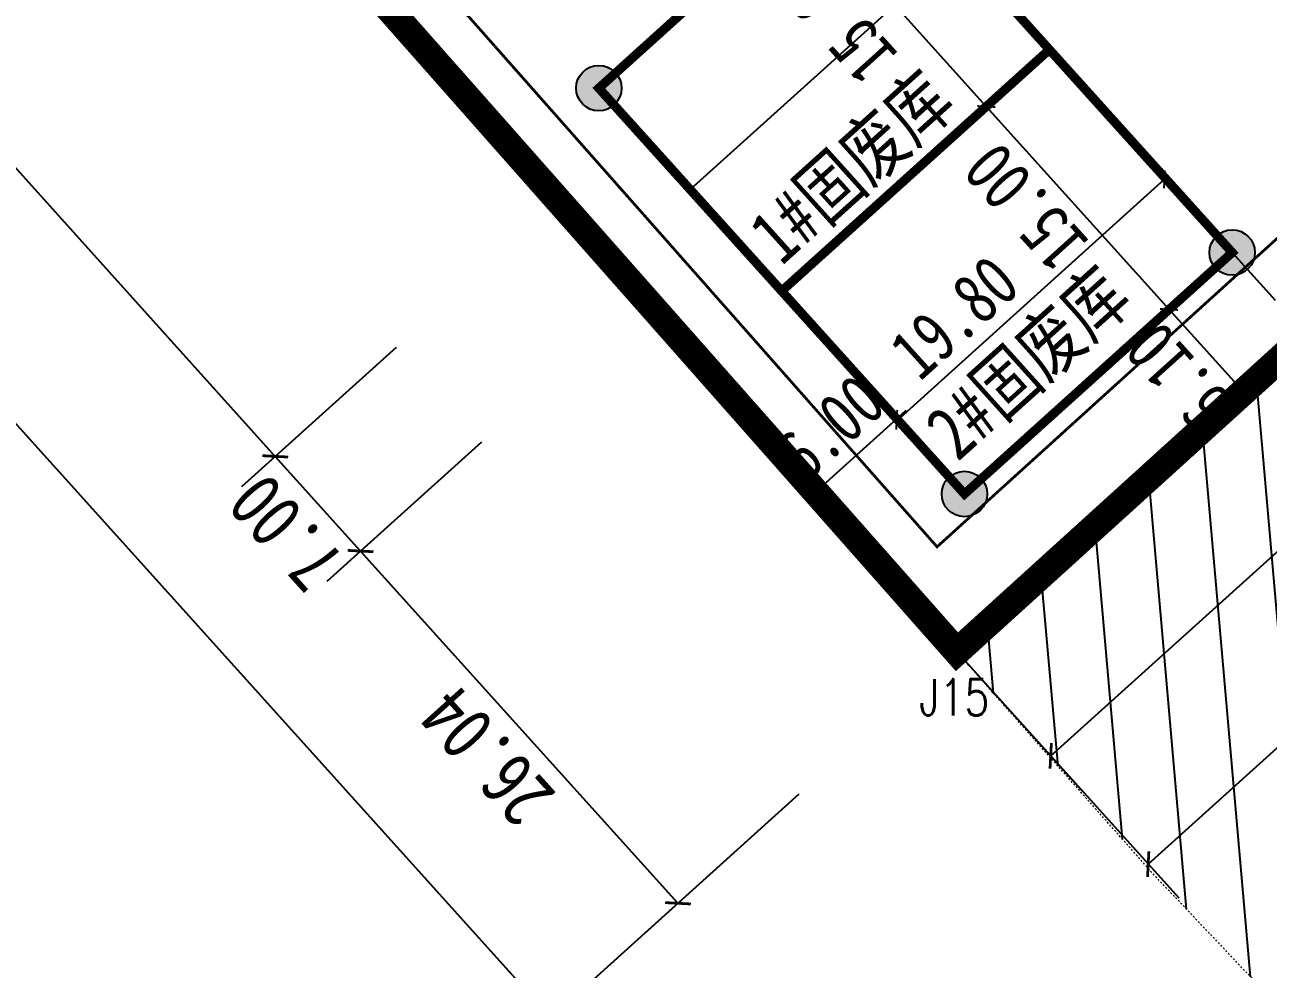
# Model space of a CAD drawing. Header units: millimetres. Extents: x 827 to 546581, y 88 to 2717140.
# Drawn here: x 545022.6 to 545090.9, y 2716457.1 to 2716509 of the extents above; entities that cross this region are included whole.
import ezdxf
from ezdxf.enums import TextEntityAlignment as Align

# ---------------------------------------------------------------- set-up
doc = ezdxf.new("R2010")
doc.units = ezdxf.units.MM
doc.header["$MEASUREMENT"] = 0
doc.header["$PDMODE"] = 35
doc.header["$PDSIZE"] = 0.4
for name, pattern in [('ACAD_ISO04W100', [30.5, 24, -3, 0.5, -3]), ('CONTINOUS', [0]), ('DOTE', [2.42, 2, -0.2, 0.02, -0.2]), ('X5', [3, 2, -1])]:
    doc.linetypes.add(name, pattern=pattern)
doc.layers.get('0').update_dxf_attribs({"linetype": 'CONTINUOUS'})
doc.layers.get('Defpoints').update_dxf_attribs({"linetype": 'CONTINUOUS'})
for name, color, linetype in [('+0图框', 7, 'CONTINUOUS'), ('0-道路', 4, 'CONTINUOUS'), ('00城市蓝线', 5, 'CONTINUOUS'), ('A-Anno-Dims', 3, 'CONTINUOUS'), ('JZD', 7, 'CONTINUOUS'), ('JZP', 7, 'CONTINUOUS'), ('l-jz', 6, 'CONTINUOUS'), ('RD-侧石线', 5, 'CONTINUOUS'), ('勘探孔', 131, 'CONTINUOUS')]:
    doc.layers.add(name, color=color, linetype=linetype)
for name, color, linetype, lineweight in [('0-建筑名称', 140, 'CONTINUOUS', 5), ('0-建筑尺寸', 7, 'CONTINUOUS', 5), ('00地块边界', 212, 'CONTINOUS', 25), ('RD-红线', 7, 'CONTINUOUS', 40)]:
    doc.layers.add(name, color=color, linetype=linetype, lineweight=lineweight)
doc.styles.add('-宋体', font='', dxfattribs={"width": 0.8})
doc.styles.add('-宋体_T3', font='', dxfattribs={"width": 0.8})
doc.styles.add('-宋体_T3_T3', font='', dxfattribs={"width": 0.8})
doc.styles.add('HZ', font='rs.shx', dxfattribs={"width": 0.8, "bigfont": 'hztxt.shx'})
doc.styles.get('-宋体').set_extended_font_data('SimSun')
doc.styles.get('-宋体_T3').set_extended_font_data('SimSun')
doc.styles.get('-宋体_T3_T3').set_extended_font_data('SimSun')
doc.dimstyles.new('_TCH_ARCH', dxfattribs={"dimtxt": 4, "dimasz": 1, "dimexe": 2.5, "dimexo": 3, "dimgap": 1, "dimtad": 1, "dimzin": 0, "dimdsep": 46, "dimtxsty": '-宋体_T3', "dimblk": 'ARCHTICK', "dimcen": 0.09, "dimclrt": 7, "dimazin": 2, "dimtfac": 1, "dimtix": 1, "dimtmove": 2, "dimatfit": 3, "dimfxl": 1, "dimtolj": 1, "dimtzin": 0, "dimarcsym": 0})
doc.dimstyles.new('_TCH_ARCH&&1', dxfattribs={"dimtxt": 3.037975, "dimasz": 1, "dimexe": 2.5, "dimexo": 3, "dimgap": 1, "dimtad": 1, "dimzin": 0, "dimdsep": 46, "dimtxsty": '-宋体_T3_T3', "dimblk": 'ARCHTICK', "dimcen": 0.09, "dimclrt": 7, "dimazin": 2, "dimtfac": 1, "dimtix": 1, "dimtmove": 2, "dimatfit": 3, "dimfxl": 1, "dimtolj": 1, "dimtzin": 0, "dimarcsym": 0})

# ---------------------------------------------------------------- blocks, each defined once
blk = doc.blocks.new('gc0000')
blk.add_point((0, 0))
blk = doc.blocks.new('_ArchTick')
at = {"color": 0, "linetype": 'ByBlock', "const_width": 0.15}
blk.add_lwpolyline([(-0.5, -0.5), (0.5, 0.5)], dxfattribs=at)
blk = doc.blocks.new('*D265')
at = {"layer": '0-建筑尺寸', "color": 0, "lineweight": -2, "transparency": 16777216}
for p, q in [((545075.392, 2716504.484), (545065.349, 2716515.626)), ((545064.266, 2716514.649), (545064.049, 2716514.454)), ((545074.309, 2716503.507), (545074.092, 2716503.312))]:
    blk.add_line(p, q, dxfattribs=at)
at = {"layer": 'Defpoints', "color": 0, "transparency": 16777216}
for p in [(545065.826, 2716516.055), (545065.349, 2716515.626), (545075.869, 2716504.914)]:
    blk.add_point(p, dxfattribs=at)
at = {"layer": '0-建筑尺寸', "color": 0, "lineweight": -2, "transparency": 16777216, "xscale": 0.7, "yscale": 0.7, "zscale": 0.7}
for p, rotation in [((545065.349, 2716515.626), 132.0320789550321), ((545075.392, 2716504.484), 312.0320789550321)]:
    blk.add_blockref('_ArchTick', p, dxfattribs=dict(at, rotation=rotation))
at = {"layer": '0-建筑尺寸', "color": 7, "transparency": 16777216, "insert": (545067.058, 2716509.249), "char_height": 2.8, "attachment_point": 5, "rotation": 132.03208, "style": '-宋体_T3'}
blk.add_mtext('\\A1;15.00', dxfattribs=at)
blk = doc.blocks.new('*D266')
at = {"layer": '0-建筑尺寸', "color": 0, "lineweight": -2, "transparency": 16777216}
for p, q in [((545070.47, 2716487.233), (545085.177, 2716500.49)), ((545086.583, 2716498.93), (545086.349, 2716499.19)), ((545069.064, 2716488.793), (545069.298, 2716488.533))]:
    blk.add_line(p, q, dxfattribs=at)
at = {"layer": 'Defpoints', "color": 0, "transparency": 16777216}
for p in [(545085.177, 2716500.49), (545085.177, 2716500.49), (545070.47, 2716487.233)]:
    blk.add_point(p, dxfattribs=at)
at = {"layer": '0-建筑尺寸', "color": 0, "lineweight": -2, "transparency": 16777216, "xscale": 0.7, "yscale": 0.7, "zscale": 0.7}
for p, rotation in [((545085.177, 2716500.49), 42.03207895410402), ((545070.47, 2716487.233), 222.0320789541041)]:
    blk.add_blockref('_ArchTick', p, dxfattribs=dict(at, rotation=rotation))
at = {"layer": '0-建筑尺寸', "color": 7, "transparency": 16777216, "insert": (545073.638, 2716492.916), "char_height": 2.8, "attachment_point": 5, "rotation": 42.03208, "style": '-宋体_T3'}
blk.add_mtext('\\A1;19.80', dxfattribs=at)
blk = doc.blocks.new('*D267')
at = {"layer": '0-建筑尺寸', "color": 0, "lineweight": -2, "transparency": 16777216}
for p, q in [((545070.476, 2716487.336), (545066.022, 2716483.322)), ((545070.476, 2716487.336), (545070.995, 2716487.805)), ((545071.882, 2716485.777), (545071.647, 2716486.037)), ((545064.665, 2716484.827), (545064.85, 2716484.622)), ((545066.022, 2716483.322), (545065.502, 2716482.853))]:
    blk.add_line(p, q, dxfattribs=at)
at = {"layer": 'Defpoints', "color": 0, "transparency": 16777216}
for p in [(545070.476, 2716487.336), (545066.022, 2716483.322), (545066.071, 2716483.267)]:
    blk.add_point(p, dxfattribs=at)
at = {"layer": '0-建筑尺寸', "color": 0, "lineweight": -2, "transparency": 16777216, "xscale": 0.7, "yscale": 0.7, "zscale": 0.7}
for p, rotation in [((545070.476, 2716487.336), 222.0320789541041), ((545066.022, 2716483.322), 42.03207895410402)]:
    blk.add_blockref('_ArchTick', p, dxfattribs=dict(at, rotation=rotation))
at = {"layer": '0-建筑尺寸', "color": 7, "transparency": 16777216, "insert": (545066.843, 2716486.889), "char_height": 2.8, "attachment_point": 5, "rotation": 42.03208, "style": '-宋体_T3'}
blk.add_mtext('\\A1;6.00', dxfattribs=at)
blk = doc.blocks.new('*D268')
at = {"layer": '0-建筑尺寸', "color": 0, "lineweight": -2, "transparency": 16777216}
for p, q in [((545085.435, 2716493.342), (545084.967, 2716493.862)), ((545085.435, 2716493.342), (545089.517, 2716488.815)), ((545084.352, 2716492.366), (545084.136, 2716492.171)), ((545089.517, 2716488.815), (545089.986, 2716488.295)), ((545088.088, 2716487.527), (545088.217, 2716487.643))]:
    blk.add_line(p, q, dxfattribs=at)
at = {"layer": 'Defpoints', "color": 0, "transparency": 16777216}
for p in [(545085.912, 2716493.772), (545089.517, 2716488.815), (545089.648, 2716488.933)]:
    blk.add_point(p, dxfattribs=at)
at = {"layer": '0-建筑尺寸', "color": 0, "lineweight": -2, "transparency": 16777216, "xscale": 0.7, "yscale": 0.7, "zscale": 0.7}
for p, rotation in [((545085.435, 2716493.342), 312.0320789550321), ((545089.517, 2716488.815), 132.0320789550321)]:
    blk.add_blockref('_ArchTick', p, dxfattribs=dict(at, rotation=rotation))
at = {"layer": '0-建筑尺寸', "color": 7, "transparency": 16777216, "insert": (545085.916, 2716489.673), "char_height": 2.8, "attachment_point": 5, "rotation": 132.03208, "style": '-宋体_T3'}
blk.add_mtext('\\A1;6.10', dxfattribs=at)
blk = doc.blocks.new('*D358')
at = {"layer": 'A-Anno-Dims', "color": 0, "linetype": 'Continuous', "lineweight": -2, "transparency": 16777216}
for p, q in [((545047.662, 2716486.061), (545039.167, 2716478.403)), ((545058.457, 2716460.736), (545041.024, 2716480.076)), ((545065.096, 2716466.721), (545056.6, 2716459.062))]:
    blk.add_line(p, q, dxfattribs=at)
at = {"layer": 'Defpoints', "color": 0, "linetype": 'Continuous', "transparency": 16777216}
for p in [(545049.891, 2716488.069), (545041.024, 2716480.076), (545067.324, 2716468.729)]:
    blk.add_point(p, dxfattribs=at)
at = {"layer": 'A-Anno-Dims', "color": 0, "linetype": 'Continuous', "lineweight": -2, "transparency": 16777216}
for p, rotation in [((545041.024, 2716480.076), 132.0320789546791), ((545058.457, 2716460.736), 312.032078954679)]:
    blk.add_blockref('_ArchTick', p, dxfattribs=dict(at, rotation=rotation))
at = {"layer": 'A-Anno-Dims', "color": 7, "linetype": 'Continuous', "transparency": 16777216, "insert": (545047.958, 2716468.799), "char_height": 3.038, "attachment_point": 5, "rotation": 132.03208, "style": '-宋体_T3_T3'}
blk.add_mtext('\\A1;26.04', dxfattribs=at)
blk = doc.blocks.new('*D359')
at = {"layer": 'A-Anno-Dims', "color": 0, "linetype": 'Continuous', "lineweight": -2, "transparency": 16777216}
for p, q in [((545042.976, 2716491.26), (545034.48, 2716483.602)), ((545047.662, 2716486.061), (545039.167, 2716478.403)), ((545041.024, 2716480.076), (545036.337, 2716485.276))]:
    blk.add_line(p, q, dxfattribs=at)
at = {"layer": 'Defpoints', "color": 0, "linetype": 'Continuous', "transparency": 16777216}
for p in [(545045.204, 2716493.269), (545049.891, 2716488.069), (545036.337, 2716485.276)]:
    blk.add_point(p, dxfattribs=at)
at = {"layer": 'A-Anno-Dims', "color": 0, "linetype": 'Continuous', "lineweight": -2, "transparency": 16777216}
for p, rotation in [((545036.337, 2716485.276), 132.0320789540318), ((545041.024, 2716480.076), 312.0320789540318)]:
    blk.add_blockref('_ArchTick', p, dxfattribs=dict(at, rotation=rotation))
at = {"layer": 'A-Anno-Dims', "color": 7, "linetype": 'Continuous', "transparency": 16777216, "insert": (545036.898, 2716481.069), "char_height": 3.038, "attachment_point": 5, "rotation": 132.03208, "style": '-宋体_T3_T3'}
blk.add_mtext('\\A1;7.00', dxfattribs=at)
blk = doc.blocks.new('*D360')
at = {"layer": 'A-Anno-Dims', "color": 0, "linetype": 'Continuous', "lineweight": -2, "transparency": 16777216}
for p, q in [((544943.883, 2716601.19), (544935.387, 2716593.532)), ((545036.337, 2716485.276), (544937.244, 2716595.206)), ((545042.976, 2716491.26), (545034.48, 2716483.602))]:
    blk.add_line(p, q, dxfattribs=at)
at = {"layer": 'Defpoints', "color": 0, "linetype": 'Continuous', "transparency": 16777216}
for p in [(544946.111, 2716603.199), (544937.244, 2716595.206), (545045.204, 2716493.269)]:
    blk.add_point(p, dxfattribs=at)
at = {"layer": 'A-Anno-Dims', "color": 0, "linetype": 'Continuous', "lineweight": -2, "transparency": 16777216}
for p, rotation in [((544937.244, 2716595.206), 132.0320789545456), ((545036.337, 2716485.276), 312.0320789545456)]:
    blk.add_blockref('_ArchTick', p, dxfattribs=dict(at, rotation=rotation))
at = {"layer": 'A-Anno-Dims', "color": 7, "linetype": 'Continuous', "transparency": 16777216, "insert": (544985.008, 2716538.634), "char_height": 3.038, "attachment_point": 5, "rotation": 132.03208, "style": '-宋体_T3_T3'}
blk.add_mtext('\\A1;148.00', dxfattribs=at)
blk = doc.blocks.new('*D363')
at = {"layer": 'A-Anno-Dims', "color": 0, "linetype": 'Continuous', "lineweight": -2, "transparency": 16777216}
for p, q in [((544925.804, 2716621.246), (544910.334, 2716607.302)), ((545051.484, 2716454.45), (544912.191, 2716608.976)), ((545065.096, 2716466.721), (545049.627, 2716452.776))]:
    blk.add_line(p, q, dxfattribs=at)
at = {"layer": 'Defpoints', "color": 0, "linetype": 'Continuous', "transparency": 16777216}
for p in [(544928.032, 2716623.255), (544912.191, 2716608.976), (545067.324, 2716468.729)]:
    blk.add_point(p, dxfattribs=at)
at = {"layer": 'A-Anno-Dims', "color": 0, "linetype": 'Continuous', "lineweight": -2, "transparency": 16777216}
for p, rotation in [((544912.191, 2716608.976), 132.032078954591), ((545051.484, 2716454.45), 312.032078954591)]:
    blk.add_blockref('_ArchTick', p, dxfattribs=dict(at, rotation=rotation))
at = {"layer": 'A-Anno-Dims', "color": 7, "linetype": 'Continuous', "transparency": 16777216, "insert": (544980.055, 2716530.106), "char_height": 3.038, "attachment_point": 5, "rotation": 132.03208, "style": '-宋体_T3_T3'}
blk.add_mtext('\\A1;208.04', dxfattribs=at)
blk = doc.blocks.new('*D372')
at = {"layer": 'A-Anno-Dims', "color": 0, "linetype": 'Continuous', "lineweight": -2, "transparency": 16777216}
for p, q in [((545110.673, 2716513.994), (545120.579, 2716503.006)), ((545078.931, 2716468.829), (545118.905, 2716504.863)), ((545070.7, 2716477.961), (545080.605, 2716466.972))]:
    blk.add_line(p, q, dxfattribs=at)
at = {"layer": 'Defpoints', "color": 0, "linetype": 'Continuous', "transparency": 16777216}
for p in [(545108.665, 2716516.223), (545118.905, 2716504.863), (545068.691, 2716480.19)]:
    blk.add_point(p, dxfattribs=at)
at = {"layer": 'A-Anno-Dims', "color": 0, "linetype": 'Continuous', "lineweight": -2, "transparency": 16777216}
for p, rotation in [((545118.905, 2716504.863), 42.03207895451141), ((545078.931, 2716468.829), 222.0320789545114)]:
    blk.add_blockref('_ArchTick', p, dxfattribs=dict(at, rotation=rotation))
at = {"layer": 'A-Anno-Dims', "color": 7, "linetype": 'Continuous', "transparency": 16777216, "insert": (545097.311, 2716488.629), "char_height": 3.038, "attachment_point": 5, "rotation": 42.03208, "style": '-宋体_T3_T3'}
blk.add_mtext('\\A1;53.82', dxfattribs=at)
blk = doc.blocks.new('*D391')
at = {"layer": 'A-Anno-Dims', "color": 0, "linetype": 'Continuous', "lineweight": -2, "transparency": 16777216}
for p, q in [((545368.155, 2716746.093), (545383.417, 2716729.162)), ((545084.288, 2716462.887), (545381.743, 2716731.019)), ((545070.7, 2716477.961), (545085.962, 2716461.03))]:
    blk.add_line(p, q, dxfattribs=at)
at = {"layer": 'Defpoints', "color": 0, "linetype": 'Continuous', "transparency": 16777216}
for p in [(545366.146, 2716748.321), (545381.743, 2716731.019), (545068.691, 2716480.19)]:
    blk.add_point(p, dxfattribs=at)
at = {"layer": 'A-Anno-Dims', "color": 0, "linetype": 'Continuous', "lineweight": -2, "transparency": 16777216}
for p, rotation in [((545381.743, 2716731.019), 42.03207895452839), ((545084.288, 2716462.887), 222.0320789545284)]:
    blk.add_blockref('_ArchTick', p, dxfattribs=dict(at, rotation=rotation))
at = {"layer": 'A-Anno-Dims', "color": 7, "linetype": 'Continuous', "transparency": 16777216, "insert": (545231.408, 2716598.736), "char_height": 3.038, "attachment_point": 5, "rotation": 42.03208, "style": '-宋体_T3_T3'}
blk.add_mtext('\\A1;400.47', dxfattribs=at)
blk = doc.blocks.new('*D419')
at = {"layer": '0-建筑尺寸', "color": 0, "lineweight": -2, "transparency": 16777216}
for p, q in [((545075.392, 2716504.484), (545085.435, 2716493.342)), ((545074.309, 2716503.507), (545074.092, 2716503.312)), ((545084.352, 2716492.366), (545084.136, 2716492.171))]:
    blk.add_line(p, q, dxfattribs=at)
at = {"layer": 'Defpoints', "color": 0, "transparency": 16777216}
for p in [(545075.869, 2716504.914), (545085.912, 2716493.772), (545085.435, 2716493.342)]:
    blk.add_point(p, dxfattribs=at)
at = {"layer": '0-建筑尺寸', "color": 0, "lineweight": -2, "transparency": 16777216, "xscale": 0.7, "yscale": 0.7, "zscale": 0.7}
for p, rotation in [((545075.392, 2716504.484), 132.0320789550321), ((545085.435, 2716493.342), 312.0320789550321)]:
    blk.add_blockref('_ArchTick', p, dxfattribs=dict(at, rotation=rotation))
at = {"layer": '0-建筑尺寸', "color": 7, "transparency": 16777216, "insert": (545077.552, 2716498.951), "char_height": 2.8, "attachment_point": 5, "rotation": 132.03208, "style": '-宋体_T3'}
blk.add_mtext('\\A1;15.00', dxfattribs=at)
blk = doc.blocks.new('勘探孔')
at = {"layer": '勘探孔', "linetype": 'ByBlock', "ltscale": 15}
blk.add_hatch(color=256, dxfattribs=at).paths.add_polyline_path([(2.52, -0.31, 1), (-2.52, 0.31, 1)])
blk.add_circle((0, 0), 2.54, dxfattribs=at)
blk = doc.blocks.new('asfqwe3f')
at = {"layer": '勘探孔', "xscale": 0.4907628000278382, "yscale": 0.4907628000278382, "zscale": 0.4907628000278382}
for p in [(18734.39, 26007.33), (18734.39, 25977.33), (18754.19, 25977.33)]:
    blk.add_blockref('勘探孔', p, dxfattribs=at)

msp = doc.modelspace()

# ---------------------------------------------------------------- hatches: boundary and pattern name
at = {"linetype": 'Continuous'}
h = msp.add_hatch(dxfattribs=at)
h.set_pattern_fill('ANSI31', color=252, scale=2, angle=50, style=0)
h.set_pattern_definition([(95, (0, 0), (-3.1629181664, -0.2767194832), [])])
edge = h.paths.add_edge_path()
edge.add_arc((545178.354, 2716562.7), 8.996, 42.37443, 75.24003)
edge.add_line((545180.646, 2716571.4), (545252.497, 2716636.557))
edge.add_line((545252.497, 2716636.557), (545073.778, 2716474.546))
edge.add_line((545073.778, 2716474.546), (545084.575, 2716462.329))
edge.add_line((545084.575, 2716462.329), (545091.09, 2716455.458))
edge.add_line((545091.09, 2716455.458), (545200.77, 2716553.544))
edge.add_line((545200.77, 2716553.544), (545198.565, 2716555.676))
edge.add_line((545198.565, 2716555.676), (545185, 2716568.763))
edge = h.paths.add_edge_path()
edge.add_line((545313.878, 2716819.145), (545306.413, 2716812.416))
edge.add_line((545306.413, 2716812.416), (545306.72, 2716811.999))
edge.add_arc((545340.565, 2716836.868), 42, 216.30806, 223.22335)
edge.add_line((545309.96, 2716808.105), (545366.146, 2716748.321))
edge.add_line((545366.146, 2716748.321), (545358.755, 2716740.594))
edge.add_line((545358.755, 2716740.594), (545197.862, 2716587.034))
edge.add_arc((545206.433, 2716589.324), 8.872, 194.95945, 222.80283)
edge.add_line((545199.924, 2716583.296), (545215.944, 2716567.801))
edge.add_line((545215.944, 2716567.801), (545376.082, 2716720.455))
edge.add_arc((545360.902, 2716736.379), 22, 313.62938, 403.22335)
edge.add_line((545376.933, 2716751.446), (545317.247, 2716814.953))
edge.add_arc((545340.565, 2716836.868), 32, 216.30806, 223.22335, ccw=False)
edge.add_line((545314.778, 2716817.92), (545313.878, 2716819.145))
edge = h.paths.add_edge_path()
edge.add_line((545303.8, 2716831.607), (545304.354, 2716832.107))
edge.add_line((545304.354, 2716832.107), (545291.763, 2716849.243))
edge.add_arc((545282.092, 2716842.137), 12, 36.30806, 43.22335)
edge.add_line((545290.837, 2716850.355), (545278.651, 2716863.321))
edge.add_arc((545003.599, 2716604.818), 377.462, 43.22335, 43.5383)
edge.add_arc((545291.725, 2716878.605), 20, 187.04944, 223.5383, ccw=False)
edge.add_line((545271.876, 2716876.151), (545267.793, 2716892.289))
edge.add_line((545267.793, 2716892.289), (545261.227, 2716898.226))
edge.add_arc((545003.599, 2716604.818), 390.462, 48.71502, 55.35974)
edge.add_line((545225.546, 2716926.066), (545219.121, 2716930.053))
edge.add_line((545219.121, 2716930.053), (545216.264, 2716931.69))
edge.add_line((545216.264, 2716931.69), (545213.507, 2716933.806))
edge.add_line((545213.507, 2716933.806), (545211.45, 2716935.361))
edge.add_arc((545003.599, 2716604.818), 390.462, 57.83763, 61.12003)
edge.add_line((545192.183, 2716946.72), (545182.309, 2716950.352))
edge.add_line((545182.309, 2716950.352), (545165.281, 2716959.467))
edge.add_line((545165.281, 2716959.467), (545164.297, 2716960.025))
edge.add_line((545164.297, 2716960.025), (545155.514, 2716953.63))
edge.add_arc((545003.596, 2716604.816), 380.46, 47.49218, 66.46561, ccw=False)
edge.add_line((545260.67, 2716885.286), (545261.951, 2716874.924))
edge.add_arc((545291.725, 2716878.605), 30, 187.04944, 223.5383)
edge.add_arc((545003.599, 2716604.818), 367.462, 43.22335, 43.5383, ccw=False)
edge.add_line((545271.365, 2716856.472), (545283.55, 2716843.507))
edge.add_arc((545282.092, 2716842.137), 2, 36.30806, 43.22335, ccw=False)
edge.add_line((545283.704, 2716843.321), (545294.533, 2716828.583))
edge.add_arc((545295.765, 2716840.52), 12, 264.10899, 312.03208)

# ---------------------------------------------------------------- linework, layer by layer
at = {"layer": '+0图框', "color": 1, "linetype": 'DOTE', "ltscale": 18, "const_width": 1.5, "flags": 128}
msp.add_lwpolyline([(545003.855, 2716843.209), (545069.943, 2716891.326), (545155.514, 2716953.63, -0.082977), (545260.67, 2716885.286), (545261.951, 2716874.924, 0.160572), (545269.977, 2716857.94, -0.001374), (545271.365, 2716856.472), (545283.55, 2716843.507, -0.030183), (545283.704, 2716843.321), (545306.72, 2716811.999, 0.030183), (545309.96, 2716808.105), (545366.146, 2716748.321), (545358.755, 2716740.594), (545252.497, 2716636.557), (545073.778, 2716474.547), (545008.982, 2716547.868), (544984.698, 2716575.347), (544967.545, 2716594.757), (544975.425, 2716665.976), (545042.369, 2716720.377), (545034.396, 2716731.335), (544991.522, 2716790.267)], format="xyb", close=True, dxfattribs=at)
at = {"layer": '0-道路'}
for p, q in [((545059.13, 2716499.923), (545073.837, 2716513.18)), ((545088.902, 2716496.467), (545091.257, 2716493.854))]:
    msp.add_line(p, q, dxfattribs=at)
at = {"layer": '00地块边界', "linetype": 'X5', "lineweight": -2, "ltscale": 0.9, "const_width": 0.15, "flags": 128}
msp.add_lwpolyline([(545154.016, 2716948.828, -0.081381), (545255.935, 2716882.837), (545256.989, 2716874.31, 0.160572), (545266.353, 2716854.496, -0.001374), (545267.721, 2716853.048), (545279.782, 2716840.215), (545302.69, 2716809.038, 0.030183), (545306.317, 2716804.68), (545359.256, 2716748.352), (545355.198, 2716744.11), (545249.068, 2716640.197), (545072.689, 2716480.308), (545011.23, 2716549.854), (544970.673, 2716595.747), (544978.272, 2716664.424), (545046.468, 2716719.842), (545036.822, 2716733.1), (544994.755, 2716790.923), (545006.524, 2716841.44), (545071.709, 2716888.901), (545154.016, 2716948.828)], format="xyb", dxfattribs=at)
at = {"layer": '00城市蓝线', "linetype": 'DOTE', "lineweight": 0, "ltscale": 0.01, "flags": 128}
msp.add_lwpolyline([(545091.09, 2716455.458), (545084.575, 2716462.329), (545073.778, 2716474.546), (545252.497, 2716636.557), (545358.755, 2716740.594), (545366.146, 2716748.321), (545309.96, 2716808.105, -0.030183), (545306.72, 2716811.999), (545283.704, 2716843.321, 0.030183), (545283.55, 2716843.507), (545271.365, 2716856.472, 0.001374), (545269.977, 2716857.94, -0.160572), (545261.951, 2716874.924), (545260.67, 2716885.286, 0.082977), (545155.514, 2716953.63), (545164.297, 2716960.025), (545165.281, 2716959.467), (545182.309, 2716950.352), (545192.183, 2716946.72, -0.014323), (545211.45, 2716935.361), (545213.507, 2716933.806), (545216.264, 2716931.69), (545219.121, 2716930.053), (545225.546, 2716926.066, -0.029001), (545261.227, 2716898.226), (545267.793, 2716892.289), (545271.876, 2716876.151), (545271.876, 2716876.151, 0.160572), (545277.226, 2716864.829), (545277.226, 2716864.829, -0.001374), (545278.651, 2716863.321), (545278.651, 2716863.321), (545290.837, 2716850.355), (545290.837, 2716850.355, -0.030183), (545291.763, 2716849.243), (545291.763, 2716849.243), (545304.354, 2716832.107)], format="xyb", dxfattribs=at)
msp.add_lwpolyline([(545105.517, 2716503.319), (545073.778, 2716474.547), (545008.982, 2716547.868), (544984.698, 2716575.347), (544982.874, 2716577.411)], dxfattribs=at)
at = {"layer": 'JZP', "linetype": 'Continuous'}
msp.add_circle((545073.778, 2716474.547), 0.5, dxfattribs=at)
at = {"layer": 'l-jz', "const_width": 0.5}
for points in [[(545054.109, 2716505.493), (545068.816, 2716518.75), (545078.859, 2716507.609), (545064.152, 2716494.352)], [(545064.152, 2716494.352), (545078.859, 2716507.609), (545088.902, 2716496.467), (545074.195, 2716483.21)]]:
    msp.add_lwpolyline(points, close=True, dxfattribs=at)
at = {"layer": 'RD-侧石线', "lineweight": 0, "const_width": 0.3, "flags": 128}
msp.add_lwpolyline([(545188.498, 2716955.524, -0.082995), (545292.497, 2716876.333), (545305.965, 2716862.002), (545330.554, 2716828.537), (545398.791, 2716755.932), (545401.588, 2716752.956, -0.418327), (545400.235, 2716717.379), (545395.764, 2716713.293), (545322.068, 2716645.953), (545294.443, 2716615.97), (545141.444, 2716476.165, -0.027163), (545046.178, 2716398.169, -0.006324), (545022.818, 2716381.524)], format="xyb", dxfattribs=at)
at = {"layer": 'RD-侧石线', "color": 1, "linetype": 'ACAD_ISO04W100', "lineweight": 0, "flags": 128}
msp.add_lwpolyline([(545453.718, 2716739.835), (545152.237, 2716464.353, -0.027163), (545055.627, 2716385.257, -0.001379), (545050.496, 2716381.524, -0.001379)], format="xyb", dxfattribs=at)
at = {"layer": 'RD-红线', "linetype": 'ByBlock', "lineweight": 0}
msp.add_lwpolyline([(545208.583, 2716542.932), (545138.746, 2716479.118, -0.02276), (545059.762, 2716413.283)], format="xyb", dxfattribs=at)

# ---------------------------------------------------------------- block references
at = {"layer": 'JZD', "linetype": 'Continuous'}
msp.add_blockref('gc0000', (545073.778, 2716474.547), dxfattribs=at)
at = {"layer": '勘探孔', "rotation": 42.03206839850506}
msp.add_blockref('asfqwe3f', (548551.877, 2684644.48), dxfattribs=at)

# ---------------------------------------------------------------- texts
at = {"layer": '0-建筑名称', "color": 7, "style": '-宋体', "width": 0.8}
for s, p in [('1#固废库', (545064.133, 2716495.689)), ('2#固废库', (545073.818, 2716484.945))]:
    msp.add_text(s, height=3, rotation=42.02936, dxfattribs=at).set_placement(p)
at = {"layer": 'JZP', "linetype": 'Continuous', "style": 'HZ', "width": 0.8}
msp.add_text('J15', height=2, dxfattribs=at).set_placement((545073.64, 2716472.05), align=Align.MIDDLE)

# ---------------------------------------------------------------- dimensions: what is measured, and where the dimension line sits
at = {"layer": '0-建筑尺寸'}
for base, p1, p2, angle, picture, middle in [((545065.349, 2716515.626), (545075.869, 2716504.914), (545065.826, 2716516.055), 132.03208, '*D265', (545067.058, 2716509.249)), ((545085.435, 2716493.342), (545075.869, 2716504.914), (545085.912, 2716493.772), 132.03208, '*D419', (545077.552, 2716498.951)), ((545085.177, 2716500.49), (545070.47, 2716487.233), (545085.177, 2716500.49), 42.03208, '*D266', (545073.638, 2716492.916))]:
    dim = msp.add_linear_dim(base=base, p1=p1, p2=p2, angle=angle, dimstyle='_TCH_ARCH', override={"dimscale": 0.7, "dimfxl": 0.8}, dxfattribs=at)
    dim.commit()
    dim.dimension.update_dxf_attribs({"geometry": picture, "text_midpoint": middle, "dimtype": 160})
for base, p1, p2, angle, picture, middle in [((545089.517, 2716488.815), (545085.912, 2716493.772), (545089.648, 2716488.933), 132.03208, '*D268', (545085.916, 2716489.673)), ((545066.022, 2716483.322), (545070.476, 2716487.336), (545066.071, 2716483.267), 42.03208, '*D267', (545066.843, 2716486.889))]:
    dim = msp.add_linear_dim(base=base, p1=p1, p2=p2, angle=angle, dimstyle='_TCH_ARCH', override={"dimscale": 0.7, "dimfxl": 0.8}, dxfattribs=at)
    dim.commit()
    dim.dimension.update_dxf_attribs({"geometry": picture, "text_midpoint": middle})
at = {"layer": 'A-Anno-Dims', "linetype": 'Continuous'}
for base, p1, p2, angle, picture, middle, turn in [((545381.743, 2716731.019), (545068.691, 2716480.19), (545366.146, 2716748.321), 42.03208, '*D391', (545231.408, 2716598.736), 42.03208), ((544912.191, 2716608.976), (545067.324, 2716468.729), (544928.032, 2716623.255), 132.03208, '*D363', (544980.055, 2716530.106), 132.03208), ((544937.244, 2716595.206), (545045.204, 2716493.269), (544946.111, 2716603.199), 132.03208, '*D360', (544985.008, 2716538.634), 132.03208), ((545118.905, 2716504.863), (545068.691, 2716480.19), (545108.665, 2716516.223), 42.03208, '*D372', (545097.311, 2716488.629), 42.03208), ((545036.337, 2716485.276), (545049.891, 2716488.069), (545045.204, 2716493.269), 132.03208, '*D359', (545036.898, 2716481.069), 132.03208), ((545041.024, 2716480.076), (545067.324, 2716468.729), (545049.891, 2716488.069), 132.03208, '*D358', (545047.958, 2716468.799), 132.03208)]:
    dim = msp.add_linear_dim(base=base, p1=p1, p2=p2, angle=angle, dimstyle='_TCH_ARCH&&1', override={"dimgap": 0}, dxfattribs=at)
    dim.commit()
    dim.dimension.update_dxf_attribs({"geometry": picture, "text_midpoint": middle, "dimtype": 161, "text_rotation": turn})

doc.saveas('drawing.dxf')
